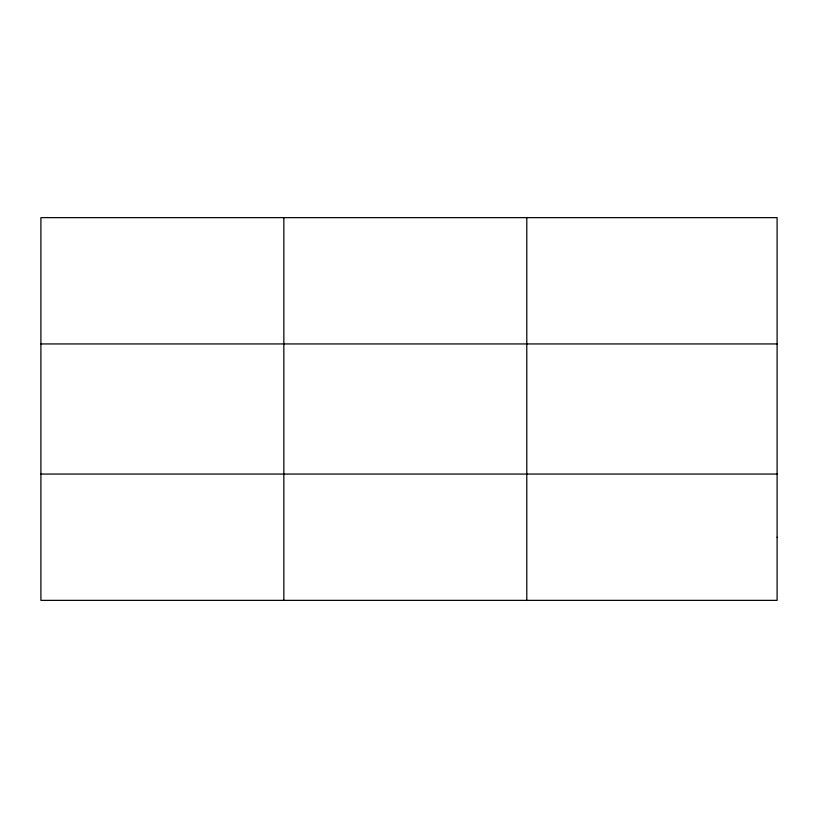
<?xml version="1.0" encoding="UTF-8"?>
<svg xmlns="http://www.w3.org/2000/svg" width="818" height="818" viewBox="0 0 818 818"><rect width="100%" height="100%" fill="white"/><g stroke="black" fill="none" stroke-linecap="round" stroke-linejoin="round"><path stroke-width="1.23" d="M283.846 600.361L283.846 217.639M526.792 600.361L526.792 217.639M40.9 343.938L777.1 343.938M40.9 474.062L777.1 474.062M777.1 537.211L777.1 600.361L40.9 600.361L40.9 217.639L777.1 217.639L777.1 537.211"/></g></svg>
